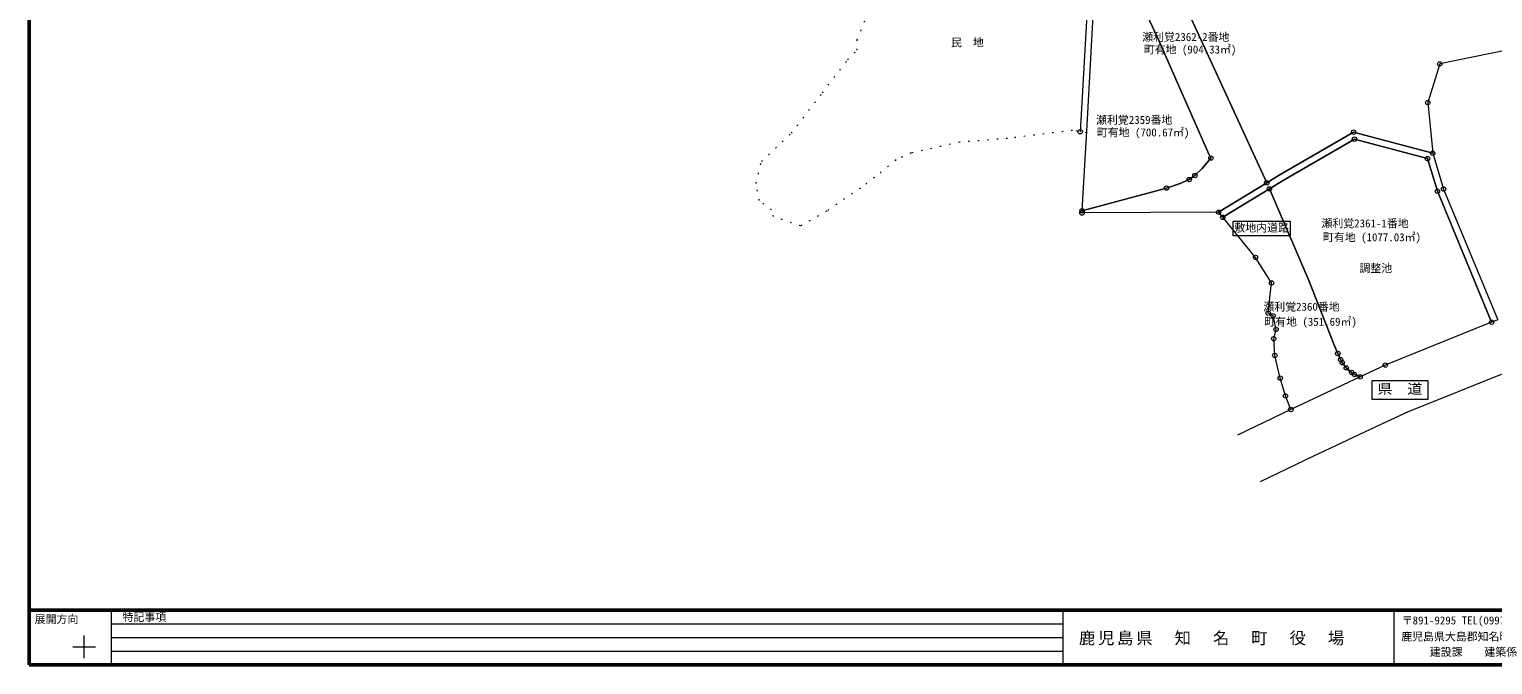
# Model space of a CAD drawing. Units: millimetres, scale not verified, with parts at other scales. Extents: x 4821 to 407321, y 4530 to 283530.
# Drawn here: x 4821 to 272955, y 4530 to 120959 of the extents above; entities that cross this region are included whole.
import ezdxf
from ezdxf.enums import TextEntityAlignment as Align

# ---------------------------------------------------------------- set-up
doc = ezdxf.new("R2010")
doc.units = ezdxf.units.MM
doc.header["$LTSCALE"] = 1000
doc.linetypes.add('DOTTED', pattern=[1.75, 0.25, -1.5])
for name, color, linetype, lineweight in [('_0-0_', 4, 'Continuous', 18), ('_1-1_', 7, 'Continuous', 18), ('_1-2_', 7, 'Continuous', 18), ('_2-0_', 7, 'Continuous', 18), ('_5-0_', 7, 'Continuous', 18)]:
    doc.layers.add(name, color=color, linetype=linetype, lineweight=lineweight)
doc.styles.add('ＭＳ ゴシック', font='')
doc.styles.get('ＭＳ ゴシック').set_extended_font_data('MS Gothic')

msp = doc.modelspace()

# ---------------------------------------------------------------- linework, layer by layer
at = {"layer": '_0-0_', "color": 5, "lineweight": 50}
for p, q in [((4821, 4530), (4821, 283530)), ((4821, 14530), (407321, 14530)), ((4821, 4530), (407321, 4530))]:
    msp.add_line(p, q, dxfattribs=at)
at = {"layer": '_0-0_', "color": 7}
for p, q in [((19821, 14530), (19821, 4530)), ((194201, 14530), (194201, 4530)), ((254821, 14530), (254821, 4530))]:
    msp.add_line(p, q, dxfattribs=at)
at = {"layer": '_0-0_', "lineweight": 9}
for p, q in [((19821, 12030), (194201, 12030)), ((14867, 5752), (14867, 9872)), ((19821, 9530), (194201, 9530)), ((12807, 7812), (16927, 7812)), ((19821, 7030), (194201, 7030))]:
    msp.add_line(p, q, dxfattribs=at)
at = {"layer": '_1-1_'}
for p, q in [((198561, 102305), (200838, 142365)), ((199609, 141888), (197366, 102195)), ((211890, 135670), (231547, 92825)), ((231547, 92825), (211890, 135670)), ((211756, 118931), (206629, 130053)), ((206629, 130053), (211756, 118931)), ((220759, 98525), (211756, 118931)), ((211756, 118931), (220759, 98525)), ((279847, 118010), (263254, 114600)), ((263254, 114600), (261060, 107527)), ((261060, 107527), (261962, 98248)), ((197728, 87738), (198561, 102305)), ((247452, 102108), (233810, 94208)), ((233810, 94208), (247452, 102108)), ((261962, 98248), (247452, 102108)), ((247452, 102108), (261962, 98248)), ((234424, 93177), (247624, 100821)), ((247624, 100821), (234424, 93177)), ((247624, 100821), (261006, 97260)), ((261006, 97260), (247624, 100821)), ((219707, 95455), (221325, 97354)), ((221325, 97354), (219707, 95455)), ((221325, 97354), (220759, 98525)), ((220759, 98525), (221325, 97354)), ((261006, 97260), (262809, 91280)), ((262809, 91280), (261006, 97260)), ((261962, 98248), (263941, 91684)), ((217360, 93426), (218378, 94162)), ((218378, 94162), (217360, 93426)), ((218378, 94162), (219707, 95455)), ((219707, 95455), (218378, 94162)), ((233810, 94208), (231547, 92825)), ((231547, 92825), (233810, 94208)), ((197895, 87782), (213184, 91854)), ((213184, 91854), (197895, 87782)), ((213184, 91854), (215665, 92678)), ((215665, 92678), (213184, 91854)), ((215665, 92678), (217360, 93426)), ((217360, 93426), (215665, 92678)), ((231547, 92825), (222730, 87440)), ((222730, 87440), (231547, 92825)), ((223498, 86503), (232034, 91717)), ((232034, 91717), (223498, 86503)), ((232034, 91717), (234424, 93177)), ((234424, 93177), (232034, 91717)), ((239281, 74912), (232034, 91717)), ((232034, 91717), (239281, 74912)), ((262809, 91280), (272755, 67268)), ((272755, 67268), (262809, 91280)), ((263941, 91684), (273868, 67716)), ((197703, 87296), (197728, 87738)), ((222730, 87440), (197703, 87296)), ((197728, 87738), (197895, 87782)), ((197895, 87782), (197728, 87738)), ((223498, 86503), (222730, 87440)), ((229512, 79167), (223498, 86503)), ((232427, 74487), (229512, 79167)), ((231828, 68943), (232427, 74487)), ((243869, 63264), (239281, 74912)), ((239281, 74912), (243869, 63264)), ((232710, 68466), (231828, 68943)), ((233254, 65965), (232710, 68466)), ((272755, 67268), (253275, 59426)), ((273868, 67716), (272755, 67268)), ((232831, 64268), (233254, 65965)), ((233030, 61213), (232831, 64268)), ((244574, 61552), (243869, 63264)), ((243869, 63264), (244574, 61552)), ((234031, 57039), (233030, 61213)), ((245079, 60435), (244574, 61552)), ((244574, 61552), (245079, 60435)), ((245379, 59876), (245079, 60435)), ((245079, 60435), (245379, 59876)), ((246125, 58912), (245379, 59876)), ((245379, 59876), (246125, 58912)), ((253275, 59426), (248686, 57271)), ((234961, 53785), (234031, 57039)), ((248686, 57271), (235965, 51295)), ((247090, 58084), (246125, 58912)), ((246125, 58912), (247090, 58084)), ((247641, 57693), (247090, 58084)), ((247090, 58084), (247641, 57693)), ((248686, 57271), (247641, 57693)), ((247641, 57693), (248686, 57271)), ((235965, 51295), (234961, 53785))]:
    msp.add_line(p, q, dxfattribs=at)
at = {"layer": '_1-2_'}
msp.add_line((235965, 51295), (226197, 46584), dxfattribs=at)
at = {"layer": '_2-0_'}
for p, q in [((225378, 85783), (235847, 85783)), ((225378, 83136), (225378, 85783)), ((235847, 83136), (225378, 83136)), ((235847, 85783), (235847, 83136)), ((250850, 56579), (261075, 56579)), ((250850, 53107), (250850, 56579)), ((276302, 58455), (256822, 50613)), ((261075, 56579), (261075, 53107)), ((261075, 53107), (250850, 53107)), ((252725, 48673), (240004, 42697)), ((257313, 50827), (252724, 48672)), ((240091, 42738), (230323, 38027))]:
    msp.add_line(p, q, dxfattribs=at)
for centre in [(263254, 114600), (261060, 107527), (197366, 102195), (247452, 102108), (247624, 100821), (221325, 97354), (261006, 97260), (261962, 98248), (218378, 94162), (213184, 91854), (217360, 93426), (231547, 92825), (232034, 91717), (262809, 91280), (263941, 91684), (197703, 87296), (197725, 87695), (222730, 87440), (223498, 86503), (229512, 79167), (232427, 74487), (231828, 68943), (232710, 68466), (272755, 67268), (232831, 64268), (233254, 65965), (244574, 61552), (233030, 61213), (245079, 60435), (245379, 59876), (246125, 58912), (253275, 59426), (234031, 57039), (247090, 58084), (247641, 57693), (248686, 57271), (234961, 53785), (235965, 51295)]:
    msp.add_circle(centre, 400, dxfattribs=at)
at = {"layer": '_5-0_', "linetype": 'DOTTED'}
for p, q in [((156493, 118999), (158912, 124970)), ((156495, 117109), (156493, 118999)), ((150133, 109310), (154728, 115348)), ((154728, 115348), (156495, 117109)), ((144446, 101901), (150133, 109310)), ((138958, 96773), (144446, 101901)), ((195983, 102428), (184075, 100976)), ((198543, 101997), (195983, 102428)), ((175344, 100257), (166376, 98296)), ((184075, 100976), (175344, 100257)), ((137997, 92725), (138958, 96773)), ((163629, 97035), (159668, 93802)), ((166376, 98296), (163629, 97035)), ((138569, 89594), (137997, 92725)), ((157098, 91876), (150920, 87635)), ((159668, 93802), (157098, 91876)), ((140820, 87855), (138569, 89594)), ((141168, 86643), (140820, 87855)), ((146147, 84919), (141168, 86643)), ((150920, 87635), (146147, 84919))]:
    msp.add_line(p, q, dxfattribs=at)

# ---------------------------------------------------------------- texts
at = {"layer": '_0-0_', "style": 'ＭＳ ゴシック'}
for s, p in [('展開方向', (5814, 11710)), ('特記事項', (21908, 12087)), ('〒891-9295 TEL(0997)93-3111', (256282, 11478)), ('鹿児島県大島郡知名町知名３０７', (256197, 8514)), ('建設課\u3000\u3000建築係', (261424, 5696))]:
    msp.add_text(s, height=1466, dxfattribs=at).set_placement(p, align=Align.BOTTOM_LEFT)
at = {"layer": '_0-0_', "color": 7, "insert": (197124, 8074), "char_height": 2199, "attachment_point": 7, "style": 'ＭＳ ゴシック'}
msp.add_mtext('\\T1.17;鹿児島県\u3000知\u3000名\u3000町\u3000役\u3000場', dxfattribs=at)
at = {"layer": '_2-0_', "color": 4, "style": 'ＭＳ ゴシック'}
for s, p in [('民\u3000地', (173708, 117365)), ('瀬利覚2362-2番地', (208727, 118374)), ('町有地 (904.33㎡)', (209014, 116081)), ('瀬利覚2359番地', (200270, 103180)), ('町有地 (700.67㎡)', (200414, 100886)), ('瀬利覚2361-1番地', (241576, 84227)), ('敷地内道路', (225616, 83422)), ('町有地 (1077.03㎡)', (241839, 81679)), ('調整池', (248534, 76006)), ('瀬利覚2360番地', (230928, 68949)), ('町有地 (351.69㎡)', (231089, 66198))]:
    msp.add_text(s, height=1466, dxfattribs=at).set_placement(p, align=Align.BOTTOM_LEFT)
at = {"layer": '_2-0_', "style": 'ＭＳ ゴシック', "width": 1.1}
msp.add_text('県\u3000道', height=1833, dxfattribs=at).set_placement((251816, 53616), align=Align.BOTTOM_LEFT)

doc.saveas('drawing.dxf')
